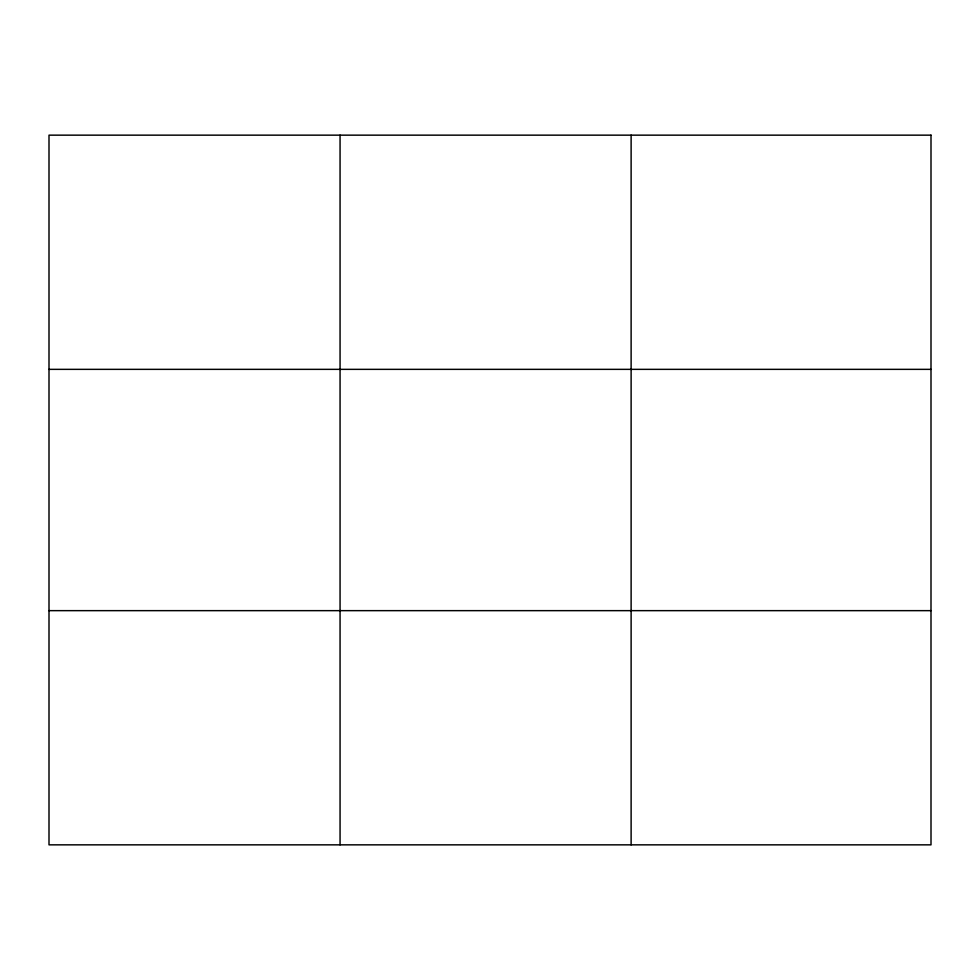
<?xml version="1.0" encoding="UTF-8"?>
<svg xmlns="http://www.w3.org/2000/svg" width="980" height="980" viewBox="0 0 980 980"><rect width="100%" height="100%" fill="white"/><g stroke="black" fill="none" stroke-linecap="round" stroke-linejoin="round"><path stroke-width="1.47" d="M340.06 135.154L340.06 844.846M631.12 135.154L631.12 844.846M49 369.35L931 369.35M49 610.65L931 610.65M931 135.154L931 844.846L49 844.846L49 135.154L931 135.154"/></g></svg>
